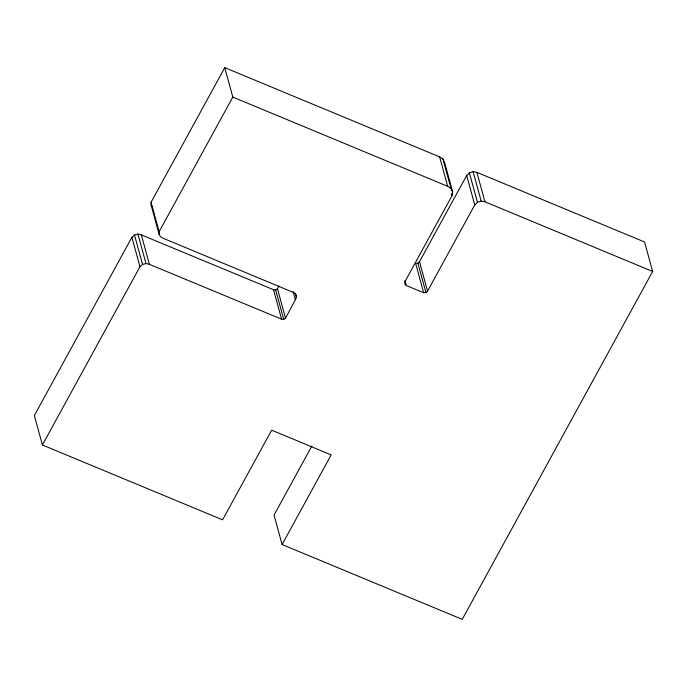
<?xml version="1.0" encoding="UTF-8"?>
<svg xmlns="http://www.w3.org/2000/svg" width="687" height="687" viewBox="0 0 687 687"><rect width="100%" height="100%" fill="white"/><g stroke="black" fill="none" stroke-linecap="round" stroke-linejoin="round"><path stroke-width="1.03" d="M444.326 164.253L444.575 162.407L442.943 158.972L439.62 156.876L224.761 67.635L151.063 202.287L151.166 205.224L159.221 234.671L160.947 237.075L163.695 238.483L294.251 292.799L296.045 294.749L296.44 297.316L295.367 299.712L285.526 318.218L283.722 319.429L281.584 319.163L149.405 264.349L145.988 263.55L142.553 264.435L139.959 266.736L42.405 444.987L222.588 519.827L271.657 430.174L331.16 454.897L282.099 544.542L462.239 619.365L652.65 271.459L644.595 242.013L476.881 172.351L473.12 171.681L469.393 172.841L466.696 175.503L419.499 261.661L417.902 263.181L415.609 263.293L423.664 292.739L425.957 292.628L427.554 291.108L474.751 204.949L477.448 202.287L481.175 201.128L484.945 201.798L652.65 271.459M423.664 292.739L406.369 285.594L404.712 283.929L404.926 281.713L452.132 195.555L452.63 191.853L444.575 162.407M42.405 444.987L34.35 415.541L131.904 237.29L134.497 234.988L137.932 234.104L141.342 234.902L273.529 289.716L275.667 289.983L277.471 288.772L278.948 285.998M159.221 234.671L159.118 231.734L232.816 97.082L224.761 67.635M311.864 445.992L274.044 515.095L282.099 544.542M232.816 97.082L447.675 186.323L450.998 188.418L452.63 191.853M151.166 205.224L152.316 206.83M476.881 172.351L484.945 201.798M473.12 171.681L481.175 201.128M469.393 172.841L477.448 202.287M466.696 175.503L474.751 204.949M442.943 158.972L450.998 188.418M451.574 193.528L452.132 195.555M439.62 156.876L447.675 186.323M419.499 261.661L427.554 291.108M417.902 263.181L425.957 292.628M404.978 280.519L406.369 285.594M295.333 293.255L296.44 297.316M293.143 291.589L295.367 299.712M277.471 288.772L285.526 318.218M275.667 289.983L283.722 319.429M273.529 289.716L281.584 319.163M151.063 202.287L159.118 231.734M141.342 234.902L149.405 264.349M137.932 234.104L145.988 263.55M134.497 234.988L142.553 264.435M131.904 237.29L139.959 266.736"/></g></svg>
